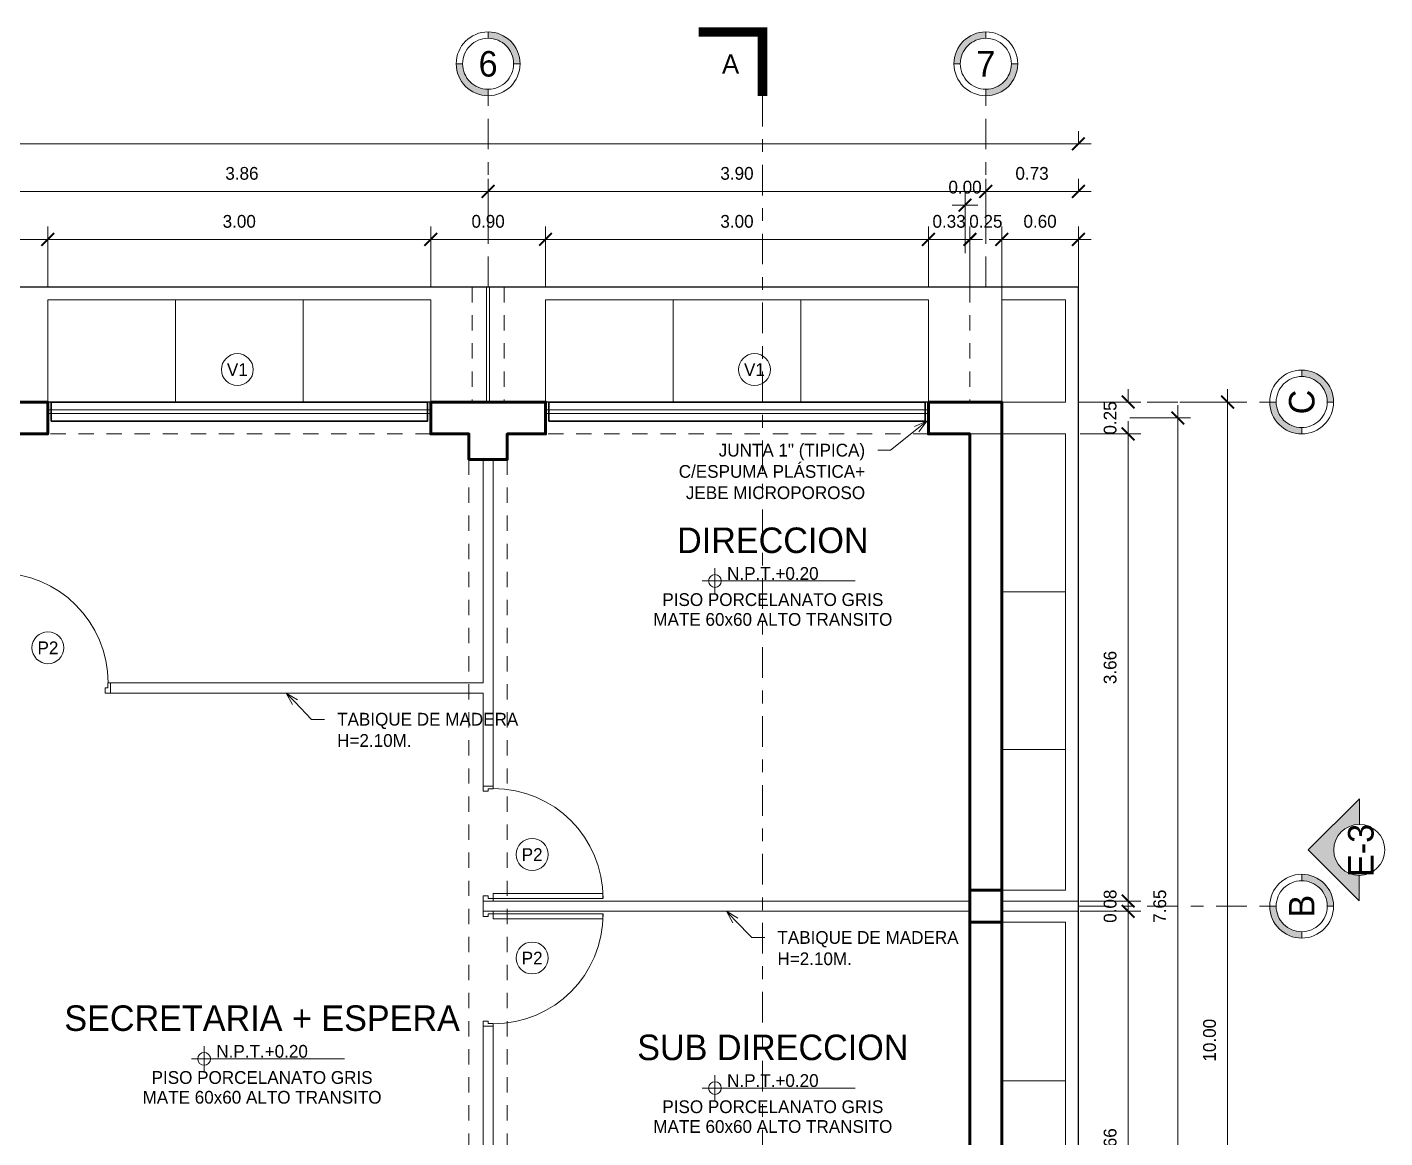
# Model space of a CAD drawing. Header units: millimetres. Extents: x 84 to 2740, y 103 to 1679.
# Drawn here: x 103.42 to 114.06, y 133.25 to 141.95 of the extents above; entities that cross this region are included whole.
import ezdxf
from ezdxf import colors
from ezdxf.entities.mleader import LeaderData, LeaderLine
from ezdxf.enums import TextEntityAlignment as Align
from ezdxf.math import Vec2, Vec3

# ---------------------------------------------------------------- set-up
doc = ezdxf.new("R2010")
doc.units = ezdxf.units.MM
doc.linetypes.add('ACAD_ISO02W100', pattern=[15, 12, -3])
doc.linetypes.add('ACAD_ISO04W100', pattern=[30, 24, -3, 0, -3])
for name, color, linetype, lineweight in [('A-ANOTACIONES', 212, 'Continuous', 5), ('A-BURBUJA DE VANOS', 32, 'Continuous', 5), ('A-COLUMNAS.', 52, 'Continuous', 5), ('A-COTAS EXTERIORES', 30, 'Continuous', 5), ('A-DIRECTRIZ', 134, 'Continuous', 5), ('A-EJES', 144, 'ACAD_ISO04W100', 5), ('A-LINEA DE CORTE', 102, 'ACAD_ISO04W100', 5), ('A-MUROS ALTOS', 164, 'Continuous', 60), ('A-MUROS BAJOS', 220, 'Continuous', 30), ('A-PROYECCION', 50, 'ACAD_ISO02W100', 5), ('A-PUERTAS', 36, 'Continuous', 5), ('A-TABIQUE DE MADERA', 11, 'Continuous', 9), ('A-TEXTO', 24, 'Continuous', 5), ('A-VEREDA', 86, 'Continuous', 5), ('A-VIDRIO', 120, 'Continuous', 5)]:
    doc.layers.add(name, color=color, linetype=linetype, lineweight=lineweight)
doc.styles.add('ROYER', font='')
doc.styles.get('ROYER').set_extended_font_data('Bahnschrift Light')
doc.dimstyles.new('ROYER_50_PLANTA', dxfattribs={"dimtxt": 0.1, "dimasz": 0.1, "dimexe": 0.1, "dimexo": 0, "dimgap": 0.09, "dimtad": 1, "dimzin": 0, "dimdsep": 46, "dimtxsty": 'ROYER', "dimblk": 'ARCHTICK', "dimcen": 0.09, "dimdle": 0.1, "dimclrd": 256, "dimclre": 256, "dimadec": 0, "dimazin": 0, "dimtfac": 1, "dimtix": 1, "dimtofl": 0, "dimtmove": 0, "dimatfit": 3, "dimfxl": 0.375, "dimfxlon": 1, "dimtolj": 1, "dimtzin": 0, "dimlwd": -1, "dimlwe": -1, "dimarcsym": 0})

# ---------------------------------------------------------------- blocks, each defined once
blk = doc.blocks.new('*U11')
at = {"layer": 'A-PUERTAS'}
for points in [[(0.02, -0.04), (0.02, 0), (-0.02, 0), (-0.02, -0.08), (0, -0.08), (0, -0.04)], [(0.84, -0.04), (0.84, 0), (0.88, 0), (0.88, -0.08), (0.86, -0.08), (0.86, -0.04)], [(0, -0.08), (0, -0.94), (0.04, -0.94), (0.04, -0.08)]]:
    blk.add_lwpolyline(points, close=True, dxfattribs=at)
blk.add_arc((0, -0.08), 0.862, 270, 0, dxfattribs=at)
blk = doc.blocks.new('*U8')
at = {"layer": 'A-PUERTAS'}
for points in [[(0.86, 0), (0.86, 0.86), (0.82, 0.86), (0.82, 0)], [(0.02, -0.04), (0.02, -0.08), (-0.02, -0.08), (-0.02, 0), (0, 0), (0, -0.04)], [(0.84, -0.04), (0.84, -0.08), (0.88, -0.08), (0.88, 0), (0.86, 0), (0.86, -0.04)]]:
    blk.add_lwpolyline(points, close=True, dxfattribs=at)
blk.add_arc((0.86, 0), 0.862, 90, 180, dxfattribs=at)
blk = doc.blocks.new('*U22')
at = {"layer": 'A-EJES'}
h = blk.add_hatch(color=256, dxfattribs=at)
h.dxf.hatch_style = 1
h.paths.add_polyline_path([(0.2, 1.75), (0.25, 1.75, 0.414214), (0, 2), (0, 1.95, -0.414214)], flags=17)
h.paths.add_polyline_path([(0.2, 1.75, -0.414214), (0, 1.55), (0, 1.5, 0.414214), (0.25, 1.75, 1), (-0.25, 1.75), (-0.2, 1.75, -1)])
h = blk.add_hatch(color=256, dxfattribs=at)
h.dxf.hatch_style = 1
h.paths.add_polyline_path([(0, -12.85), (0, -12.9, 0.414214), (0.25, -12.65), (0.2, -12.65, -0.414214)], flags=17)
h.paths.add_polyline_path([(-0.25, -12.65), (-0.2, -12.65, -0.414214), (0, -12.45), (0, -12.4, 0.414214)])
for p, q in [((0, 1.95), (0, 2)), ((-0.25, 1.75), (-0.2, 1.75)), ((0.2, 1.75), (0.25, 1.75)), ((0, 1.5), (0, 1.55)), ((0, -12.4), (0, -12.45)), ((-0.25, -12.65), (-0.2, -12.65)), ((0.2, -12.65), (0.25, -12.65)), ((0, -12.85), (0, -12.9))]:
    blk.add_line(p, q, dxfattribs=at)
at = {"layer": 'A-EJES', "ltscale": 0.01}
for p, q in [((0, 0), (0, 1.5)), ((0, -10.9), (0, -12.4))]:
    blk.add_line(p, q, dxfattribs=at)
at = {"layer": 'A-EJES'}
for centre, radius in [((0, 1.75), 0.25), ((0, 1.75), 0.2), ((0, -12.65), 0.25), ((0, -12.65), 0.2)]:
    blk.add_circle(centre, radius, dxfattribs=at)
at = {"layer": 'A-EJES', "style": 'ROYER'}
for tag, p in [('EJE1', (0, 1.75)), ('EJE2', (0, -12.65))]:
    blk.add_attdef(tag, text='', height=0.2, dxfattribs=at).set_placement(p, align=Align.MIDDLE)
blk = doc.blocks.new('NIVEL EN PLANTA')
at = {"layer": 'A-TEXTO'}
h = blk.add_hatch(dxfattribs=at)
h.set_pattern_fill('ANGLE', color=256)
h.set_pattern_definition([(0, (-2586.02, -1659.2586), (0, 6.985), [5.08, -1.905]), (90, (-2586.02, -1659.2586), (-6.985, 4e-16), [5.08, -1.905])])
h.paths.add_polyline_path([(0, 0), (0, 0.05, 0.414214), (-0.05, 0)])
h.paths.add_polyline_path([(0.05, 0), (0, 0), (0, -0.05, 0.414214)])
for p, q in [((1.1, 0), (-0.1, 0)), ((0, 0.1), (0, -0.1))]:
    blk.add_line(p, q, dxfattribs=at)
blk.add_circle((0, 0), 0.05, dxfattribs=at)
blk = doc.blocks.new('NOMBRE DE AMBIENTES')
at = {"layer": 'A-TEXTO'}
blk.add_blockref('NIVEL EN PLANTA', (0, 0), dxfattribs=at)
at = {"layer": 'A-TEXTO', "style": 'ROYER'}
for tag, height, p in [('AMBIENTE', 0.2, (0.454, 0.319)), ('N.P.T', 0.1, (0.454, 0.059)), ('PISO1', 0.1, (0.454, -0.146)), ('PISO2', 0.1, (0.454, -0.301))]:
    blk.add_attdef(tag, text='', height=height, dxfattribs=at).set_placement(p, align=Align.MIDDLE)
blk = doc.blocks.new('_ArchTick')
at = {"color": 0, "linetype": 'ByBlock', "const_width": 0.15}
blk.add_lwpolyline([(-0.5, -0.5), (0.5, 0.5)], dxfattribs=at)
blk = doc.blocks.new('*D53')
at = {"layer": 'A-COTAS EXTERIORES', "transparency": 16777216}
for p, q in [((102.679, 139.913), (102.679, 140.388)), ((103.579, 139.913), (103.579, 140.388)), ((102.579, 140.288), (103.679, 140.288))]:
    blk.add_line(p, q, dxfattribs=at)
at = {"layer": 'Defpoints', "color": 0, "transparency": 16777216}
for p in [(103.579, 140.288), (102.679, 139.014), (103.579, 139.014)]:
    blk.add_point(p, dxfattribs=at)
at = {"layer": 'A-COTAS EXTERIORES', "transparency": 16777216, "xscale": 0.1, "yscale": 0.1, "zscale": 0.1, "rotation": 180}
blk.add_blockref('_ArchTick', (102.679, 140.288), dxfattribs=at)
at = {"layer": 'A-COTAS EXTERIORES', "transparency": 16777216, "xscale": 0.1, "yscale": 0.1, "zscale": 0.1}
blk.add_blockref('_ArchTick', (103.579, 140.288), dxfattribs=at)
at = {"layer": 'A-COTAS EXTERIORES', "color": 0, "transparency": 16777216, "insert": (103.129, 140.429), "char_height": 0.1, "attachment_point": 5, "style": 'ROYER'}
blk.add_mtext('\\A1;0.90', dxfattribs=at)
blk = doc.blocks.new('*D61')
at = {"layer": 'A-COTAS EXTERIORES', "transparency": 16777216}
for p, q in [((103.579, 139.913), (103.579, 140.388)), ((106.579, 139.913), (106.579, 140.388)), ((103.479, 140.288), (106.679, 140.288))]:
    blk.add_line(p, q, dxfattribs=at)
at = {"layer": 'Defpoints', "color": 0, "transparency": 16777216}
for p in [(106.579, 140.288), (103.579, 139.014), (106.579, 139.014)]:
    blk.add_point(p, dxfattribs=at)
at = {"layer": 'A-COTAS EXTERIORES', "transparency": 16777216, "xscale": 0.1, "yscale": 0.1, "zscale": 0.1, "rotation": 180}
blk.add_blockref('_ArchTick', (103.579, 140.288), dxfattribs=at)
at = {"layer": 'A-COTAS EXTERIORES', "transparency": 16777216, "xscale": 0.1, "yscale": 0.1, "zscale": 0.1}
blk.add_blockref('_ArchTick', (106.579, 140.288), dxfattribs=at)
at = {"layer": 'A-COTAS EXTERIORES', "color": 0, "transparency": 16777216, "insert": (105.079, 140.429), "char_height": 0.1, "attachment_point": 5, "style": 'ROYER'}
blk.add_mtext('\\A1;3.00', dxfattribs=at)
blk = doc.blocks.new('*D62')
at = {"layer": 'A-COTAS EXTERIORES', "transparency": 16777216}
for p, q in [((106.579, 139.913), (106.579, 140.388)), ((107.479, 139.913), (107.479, 140.388)), ((106.479, 140.288), (107.579, 140.288))]:
    blk.add_line(p, q, dxfattribs=at)
at = {"layer": 'Defpoints', "color": 0, "transparency": 16777216}
for p in [(107.479, 140.288), (106.579, 139.014), (107.479, 139.014)]:
    blk.add_point(p, dxfattribs=at)
at = {"layer": 'A-COTAS EXTERIORES', "transparency": 16777216, "xscale": 0.1, "yscale": 0.1, "zscale": 0.1, "rotation": 180}
blk.add_blockref('_ArchTick', (106.579, 140.288), dxfattribs=at)
at = {"layer": 'A-COTAS EXTERIORES', "transparency": 16777216, "xscale": 0.1, "yscale": 0.1, "zscale": 0.1}
blk.add_blockref('_ArchTick', (107.479, 140.288), dxfattribs=at)
at = {"layer": 'A-COTAS EXTERIORES', "color": 0, "transparency": 16777216, "insert": (107.029, 140.429), "char_height": 0.1, "attachment_point": 5, "style": 'ROYER'}
blk.add_mtext('\\A1;0.90', dxfattribs=at)
blk = doc.blocks.new('*D63')
at = {"layer": 'A-COTAS EXTERIORES', "transparency": 16777216}
for p, q in [((107.479, 139.913), (107.479, 140.388)), ((110.479, 139.913), (110.479, 140.388)), ((107.379, 140.288), (110.579, 140.288))]:
    blk.add_line(p, q, dxfattribs=at)
at = {"layer": 'Defpoints', "color": 0, "transparency": 16777216}
for p in [(110.479, 140.288), (107.479, 139.014), (110.479, 139.014)]:
    blk.add_point(p, dxfattribs=at)
at = {"layer": 'A-COTAS EXTERIORES', "transparency": 16777216, "xscale": 0.1, "yscale": 0.1, "zscale": 0.1, "rotation": 180}
blk.add_blockref('_ArchTick', (107.479, 140.288), dxfattribs=at)
at = {"layer": 'A-COTAS EXTERIORES', "transparency": 16777216, "xscale": 0.1, "yscale": 0.1, "zscale": 0.1}
blk.add_blockref('_ArchTick', (110.479, 140.288), dxfattribs=at)
at = {"layer": 'A-COTAS EXTERIORES', "color": 0, "transparency": 16777216, "insert": (108.979, 140.429), "char_height": 0.1, "attachment_point": 5, "style": 'ROYER'}
blk.add_mtext('\\A1;3.00', dxfattribs=at)
blk = doc.blocks.new('*D64')
at = {"layer": 'A-COTAS EXTERIORES', "transparency": 16777216}
for p, q in [((110.804, 139.913), (110.804, 140.388)), ((111.054, 139.913), (111.054, 140.388)), ((110.804, 140.288), (110.704, 140.288)), ((111.054, 140.288), (111.154, 140.288))]:
    blk.add_line(p, q, dxfattribs=at)
at = {"layer": 'Defpoints', "color": 0, "transparency": 16777216}
for p in [(111.054, 140.288), (111.054, 139.014), (110.804, 138.764)]:
    blk.add_point(p, dxfattribs=at)
at = {"layer": 'A-COTAS EXTERIORES', "transparency": 16777216, "xscale": 0.1, "yscale": 0.1, "zscale": 0.1}
blk.add_blockref('_ArchTick', (110.804, 140.288), dxfattribs=at)
at = {"layer": 'A-COTAS EXTERIORES', "transparency": 16777216, "xscale": 0.1, "yscale": 0.1, "zscale": 0.1, "rotation": 180}
blk.add_blockref('_ArchTick', (111.054, 140.288), dxfattribs=at)
at = {"layer": 'A-COTAS EXTERIORES', "color": 0, "transparency": 16777216, "insert": (110.929, 140.429), "char_height": 0.1, "attachment_point": 5, "style": 'ROYER'}
blk.add_mtext('\\A1;0.25', dxfattribs=at)
blk = doc.blocks.new('*D70')
at = {"layer": 'A-COTAS EXTERIORES', "transparency": 16777216}
for p, q in [((103.171, 140.289), (103.171, 140.764)), ((107.029, 140.289), (107.029, 140.764)), ((103.071, 140.664), (107.129, 140.664))]:
    blk.add_line(p, q, dxfattribs=at)
at = {"layer": 'Defpoints', "color": 0, "transparency": 16777216}
for p in [(107.029, 140.664), (103.171, 139.914), (107.029, 139.914)]:
    blk.add_point(p, dxfattribs=at)
at = {"layer": 'A-COTAS EXTERIORES', "transparency": 16777216, "xscale": 0.1, "yscale": 0.1, "zscale": 0.1, "rotation": 180}
blk.add_blockref('_ArchTick', (103.171, 140.664), dxfattribs=at)
at = {"layer": 'A-COTAS EXTERIORES', "transparency": 16777216, "xscale": 0.1, "yscale": 0.1, "zscale": 0.1}
blk.add_blockref('_ArchTick', (107.029, 140.664), dxfattribs=at)
at = {"layer": 'A-COTAS EXTERIORES', "color": 0, "transparency": 16777216, "insert": (105.1, 140.805), "char_height": 0.1, "attachment_point": 5, "style": 'ROYER'}
blk.add_mtext('\\A1;3.86', dxfattribs=at)
blk = doc.blocks.new('*D71')
at = {"layer": 'A-COTAS EXTERIORES', "transparency": 16777216}
for p, q in [((107.029, 140.289), (107.029, 140.764)), ((110.929, 140.289), (110.929, 140.764)), ((106.929, 140.664), (111.029, 140.664))]:
    blk.add_line(p, q, dxfattribs=at)
at = {"layer": 'Defpoints', "color": 0, "transparency": 16777216}
for p in [(110.929, 140.664), (107.029, 139.914), (110.929, 139.914)]:
    blk.add_point(p, dxfattribs=at)
at = {"layer": 'A-COTAS EXTERIORES', "transparency": 16777216, "xscale": 0.1, "yscale": 0.1, "zscale": 0.1, "rotation": 180}
blk.add_blockref('_ArchTick', (107.029, 140.664), dxfattribs=at)
at = {"layer": 'A-COTAS EXTERIORES', "transparency": 16777216, "xscale": 0.1, "yscale": 0.1, "zscale": 0.1}
blk.add_blockref('_ArchTick', (110.929, 140.664), dxfattribs=at)
at = {"layer": 'A-COTAS EXTERIORES', "color": 0, "transparency": 16777216, "insert": (108.979, 140.805), "char_height": 0.1, "attachment_point": 5, "style": 'ROYER'}
blk.add_mtext('\\A1;3.90', dxfattribs=at)
blk = doc.blocks.new('*D38')
at = {"layer": 'A-COTAS EXTERIORES', "transparency": 16777216}
for p, q in [((86.804, 141.037), (86.804, 141.137)), ((111.654, 141.037), (111.654, 141.137)), ((86.704, 141.037), (111.754, 141.037))]:
    blk.add_line(p, q, dxfattribs=at)
at = {"layer": 'Defpoints', "color": 0, "transparency": 16777216}
for p in [(86.804, 141.037), (111.654, 141.037), (111.654, 141.037)]:
    blk.add_point(p, dxfattribs=at)
at = {"layer": 'A-COTAS EXTERIORES', "transparency": 16777216, "xscale": 0.1, "yscale": 0.1, "zscale": 0.1, "rotation": 180}
blk.add_blockref('_ArchTick', (86.804, 141.037), dxfattribs=at)
at = {"layer": 'A-COTAS EXTERIORES', "transparency": 16777216, "xscale": 0.1, "yscale": 0.1, "zscale": 0.1}
blk.add_blockref('_ArchTick', (111.654, 141.037), dxfattribs=at)
at = {"layer": 'A-COTAS EXTERIORES', "color": 0, "transparency": 16777216, "insert": (99.229, 141.178), "char_height": 0.1, "attachment_point": 5, "style": 'ROYER'}
blk.add_mtext('\\A1;24.85', dxfattribs=at)
blk = doc.blocks.new('*D74')
at = {"layer": 'A-COTAS EXTERIORES', "transparency": 16777216}
for p, q in [((111.054, 139.914), (111.054, 140.388)), ((111.654, 139.914), (111.654, 140.388)), ((110.954, 140.288), (111.754, 140.288))]:
    blk.add_line(p, q, dxfattribs=at)
at = {"layer": 'Defpoints', "color": 0, "transparency": 16777216}
for p in [(111.654, 140.288), (111.054, 139.914), (111.654, 139.914)]:
    blk.add_point(p, dxfattribs=at)
at = {"layer": 'A-COTAS EXTERIORES', "transparency": 16777216, "xscale": 0.1, "yscale": 0.1, "zscale": 0.1, "rotation": 180}
blk.add_blockref('_ArchTick', (111.054, 140.288), dxfattribs=at)
at = {"layer": 'A-COTAS EXTERIORES', "transparency": 16777216, "xscale": 0.1, "yscale": 0.1, "zscale": 0.1}
blk.add_blockref('_ArchTick', (111.654, 140.288), dxfattribs=at)
at = {"layer": 'A-COTAS EXTERIORES', "color": 0, "transparency": 16777216, "insert": (111.354, 140.429), "char_height": 0.1, "attachment_point": 5, "style": 'ROYER'}
blk.add_mtext('\\A1;0.60', dxfattribs=at)
blk = doc.blocks.new('*D75')
at = {"layer": 'A-COTAS EXTERIORES', "transparency": 16777216}
for p, q in [((110.929, 140.664), (110.929, 140.764)), ((111.654, 140.664), (111.654, 140.764)), ((110.829, 140.664), (111.754, 140.664))]:
    blk.add_line(p, q, dxfattribs=at)
at = {"layer": 'Defpoints', "color": 0, "transparency": 16777216}
for p in [(110.929, 140.664), (111.654, 140.664), (111.654, 140.664)]:
    blk.add_point(p, dxfattribs=at)
at = {"layer": 'A-COTAS EXTERIORES', "transparency": 16777216, "xscale": 0.1, "yscale": 0.1, "zscale": 0.1, "rotation": 180}
blk.add_blockref('_ArchTick', (110.929, 140.664), dxfattribs=at)
at = {"layer": 'A-COTAS EXTERIORES', "transparency": 16777216, "xscale": 0.1, "yscale": 0.1, "zscale": 0.1}
blk.add_blockref('_ArchTick', (111.654, 140.664), dxfattribs=at)
at = {"layer": 'A-COTAS EXTERIORES', "color": 0, "transparency": 16777216, "insert": (111.291, 140.805), "char_height": 0.1, "attachment_point": 5, "style": 'ROYER'}
blk.add_mtext('\\A1;0.73', dxfattribs=at)
blk = doc.blocks.new('*D46')
at = {"layer": 'A-COTAS EXTERIORES', "transparency": 16777216}
for p, q in [((110.479, 139.913), (110.479, 140.388)), ((110.804, 139.913), (110.804, 140.388)), ((110.379, 140.288), (110.904, 140.288))]:
    blk.add_line(p, q, dxfattribs=at)
at = {"layer": 'Defpoints', "color": 0, "transparency": 16777216}
for p in [(110.804, 140.288), (110.804, 139.014), (110.479, 138.764)]:
    blk.add_point(p, dxfattribs=at)
at = {"layer": 'A-COTAS EXTERIORES', "transparency": 16777216, "xscale": 0.1, "yscale": 0.1, "zscale": 0.1, "rotation": 180}
blk.add_blockref('_ArchTick', (110.479, 140.288), dxfattribs=at)
at = {"layer": 'A-COTAS EXTERIORES', "transparency": 16777216, "xscale": 0.1, "yscale": 0.1, "zscale": 0.1}
blk.add_blockref('_ArchTick', (110.804, 140.288), dxfattribs=at)
at = {"layer": 'A-COTAS EXTERIORES', "color": 0, "transparency": 16777216, "insert": (110.641, 140.429), "char_height": 0.1, "attachment_point": 5, "style": 'ROYER'}
blk.add_mtext('\\A1;0.33', dxfattribs=at)
blk = doc.blocks.new('*U25')
at = {"layer": 'A-ANOTACIONES'}
h = blk.add_hatch(color=256, dxfattribs=at)
h.dxf.hatch_style = 1
h.paths.add_polyline_path([(-0.2, -0.001), (-0.4, -0.001), (0.001, -0.4), (0.4, 0.001), (0.2, 0.001, -1)])
blk.add_lwpolyline([(-0.2, -0.001), (-0.4, -0.001), (0.001, -0.4), (0.4, 0.001), (0.2, 0.001)], dxfattribs=at)
blk.add_circle((0, 0), 0.2, dxfattribs=at)
at = {"layer": 'A-ANOTACIONES', "style": 'ROYER'}
blk.add_attdef('ELEVACION', text='', height=0.2, dxfattribs=at).set_placement((-0.005, 0.012), align=Align.MIDDLE)
blk = doc.blocks.new('*U26')
at = {"layer": 'A-EJES'}
h = blk.add_hatch(color=256, dxfattribs=at)
h.dxf.hatch_style = 1
h.paths.add_polyline_path([(0, -26.8), (0, -26.85, 0.414214), (0.25, -26.6), (0.2, -26.6, -0.414214)], flags=17)
h.paths.add_polyline_path([(-0.25, -26.6), (-0.2, -26.6, -0.414214), (0, -26.4), (0, -26.35, 0.414214)])
at = {"layer": 'A-EJES', "ltscale": 0.01}
blk.add_line((0, -24.85), (0, -26.35), dxfattribs=at)
at = {"layer": 'A-EJES'}
for p, q in [((0, -26.35), (0, -26.4)), ((-0.25, -26.6), (-0.2, -26.6)), ((0.2, -26.6), (0.25, -26.6)), ((0, -26.8), (0, -26.85))]:
    blk.add_line(p, q, dxfattribs=at)
for radius in [0.25, 0.2]:
    blk.add_circle((0, -26.6), radius, dxfattribs=at)
at = {"layer": 'A-EJES', "style": 'ROYER'}
for tag, p in [('EJE1', (0, 1.75)), ('EJE2', (0, -26.6))]:
    blk.add_attdef(tag, text='', height=0.2, dxfattribs=at).set_placement(p, align=Align.MIDDLE)
blk = doc.blocks.new('*D107')
at = {"layer": 'A-COTAS EXTERIORES', "transparency": 16777216}
for p, q in [((112.044, 139.014), (112.044, 139.114)), ((111.669, 139.014), (112.144, 139.014)), ((111.669, 138.764), (112.144, 138.764)), ((112.044, 138.764), (112.044, 138.664))]:
    blk.add_line(p, q, dxfattribs=at)
at = {"layer": 'Defpoints', "color": 0, "transparency": 16777216}
for p in [(111.554, 139.014), (111.554, 138.764), (112.044, 138.764)]:
    blk.add_point(p, dxfattribs=at)
at = {"layer": 'A-COTAS EXTERIORES', "transparency": 16777216, "xscale": 0.1, "yscale": 0.1, "zscale": 0.1}
for p, rotation in [((112.044, 139.014), 270), ((112.044, 138.764), 90)]:
    blk.add_blockref('_ArchTick', p, dxfattribs=dict(at, rotation=rotation))
at = {"layer": 'A-COTAS EXTERIORES', "color": 0, "transparency": 16777216, "insert": (111.903, 138.889), "char_height": 0.1, "attachment_point": 5, "rotation": 90, "style": 'ROYER'}
blk.add_mtext('\\A1;0.25', dxfattribs=at)
blk = doc.blocks.new('*D108')
at = {"layer": 'A-COTAS EXTERIORES', "transparency": 16777216}
for p, q in [((112.044, 138.864), (112.044, 135.004)), ((111.669, 138.764), (112.144, 138.764)), ((111.669, 135.104), (112.144, 135.104))]:
    blk.add_line(p, q, dxfattribs=at)
at = {"layer": 'Defpoints', "color": 0, "transparency": 16777216}
for p in [(111.554, 138.764), (111.544, 135.104), (112.044, 135.104)]:
    blk.add_point(p, dxfattribs=at)
at = {"layer": 'A-COTAS EXTERIORES', "transparency": 16777216, "xscale": 0.1, "yscale": 0.1, "zscale": 0.1}
for p, rotation in [((112.044, 138.764), 90), ((112.044, 135.104), 270)]:
    blk.add_blockref('_ArchTick', p, dxfattribs=dict(at, rotation=rotation))
at = {"layer": 'A-COTAS EXTERIORES', "color": 0, "transparency": 16777216, "insert": (111.903, 136.934), "char_height": 0.1, "attachment_point": 5, "rotation": 90, "style": 'ROYER'}
blk.add_mtext('\\A1;3.66', dxfattribs=at)
blk = doc.blocks.new('*D109')
at = {"layer": 'A-COTAS EXTERIORES', "transparency": 16777216}
for p, q in [((112.044, 135.104), (112.044, 135.204)), ((111.669, 135.104), (112.144, 135.104)), ((111.669, 135.024), (112.144, 135.024)), ((112.044, 135.024), (112.044, 134.924))]:
    blk.add_line(p, q, dxfattribs=at)
at = {"layer": 'Defpoints', "color": 0, "transparency": 16777216}
for p in [(111.544, 135.104), (111.654, 135.024), (112.044, 135.024)]:
    blk.add_point(p, dxfattribs=at)
at = {"layer": 'A-COTAS EXTERIORES', "transparency": 16777216, "xscale": 0.1, "yscale": 0.1, "zscale": 0.1}
for p, rotation in [((112.044, 135.104), 270), ((112.044, 135.024), 90)]:
    blk.add_blockref('_ArchTick', p, dxfattribs=dict(at, rotation=rotation))
at = {"layer": 'A-COTAS EXTERIORES', "color": 0, "transparency": 16777216, "insert": (111.903, 135.064), "char_height": 0.1, "attachment_point": 5, "rotation": 90, "style": 'ROYER'}
blk.add_mtext('\\A1;0.08', dxfattribs=at)
blk = doc.blocks.new('*D110')
at = {"layer": 'A-COTAS EXTERIORES', "transparency": 16777216}
for p, q in [((112.044, 135.124), (112.044, 131.264)), ((111.669, 135.024), (112.144, 135.024)), ((111.669, 131.364), (112.144, 131.364))]:
    blk.add_line(p, q, dxfattribs=at)
at = {"layer": 'Defpoints', "color": 0, "transparency": 16777216}
for p in [(111.654, 135.024), (111.554, 131.364), (112.044, 131.364)]:
    blk.add_point(p, dxfattribs=at)
at = {"layer": 'A-COTAS EXTERIORES', "transparency": 16777216, "xscale": 0.1, "yscale": 0.1, "zscale": 0.1}
for p, rotation in [((112.044, 135.024), 90), ((112.044, 131.364), 270)]:
    blk.add_blockref('_ArchTick', p, dxfattribs=dict(at, rotation=rotation))
at = {"layer": 'A-COTAS EXTERIORES', "color": 0, "transparency": 16777216, "insert": (111.903, 133.194), "char_height": 0.1, "attachment_point": 5, "rotation": 90, "style": 'ROYER'}
blk.add_mtext('\\A1;3.66', dxfattribs=at)
blk = doc.blocks.new('*D113')
at = {"layer": 'A-COTAS EXTERIORES', "transparency": 16777216}
for p, q in [((112.433, 138.989), (112.433, 131.139)), ((112.058, 138.889), (112.533, 138.889)), ((112.058, 131.239), (112.533, 131.239))]:
    blk.add_line(p, q, dxfattribs=at)
at = {"layer": 'Defpoints', "color": 0, "transparency": 16777216}
for p in [(110.766, 138.889), (110.766, 131.239), (112.433, 131.239)]:
    blk.add_point(p, dxfattribs=at)
at = {"layer": 'A-COTAS EXTERIORES', "transparency": 16777216, "xscale": 0.1, "yscale": 0.1, "zscale": 0.1}
for p, rotation in [((112.433, 138.889), 90), ((112.433, 131.239), 270)]:
    blk.add_blockref('_ArchTick', p, dxfattribs=dict(at, rotation=rotation))
at = {"layer": 'A-COTAS EXTERIORES', "color": 0, "transparency": 16777216, "insert": (112.292, 135.064), "char_height": 0.1, "attachment_point": 5, "rotation": 90, "style": 'ROYER'}
blk.add_mtext('\\A1;7.65', dxfattribs=at)
blk = doc.blocks.new('*D47')
at = {"layer": 'A-COTAS EXTERIORES', "transparency": 16777216}
for p, q in [((112.823, 139.114), (112.823, 128.914)), ((112.448, 139.014), (112.923, 139.014)), ((112.448, 129.014), (112.923, 129.014))]:
    blk.add_line(p, q, dxfattribs=at)
at = {"layer": 'Defpoints', "color": 0, "transparency": 16777216}
for p in [(111.554, 139.014), (111.554, 129.014), (112.823, 129.014)]:
    blk.add_point(p, dxfattribs=at)
at = {"layer": 'A-COTAS EXTERIORES', "transparency": 16777216, "xscale": 0.1, "yscale": 0.1, "zscale": 0.1}
for p, rotation in [((112.823, 139.014), 90), ((112.823, 129.014), 270)]:
    blk.add_blockref('_ArchTick', p, dxfattribs=dict(at, rotation=rotation))
at = {"layer": 'A-COTAS EXTERIORES', "color": 0, "transparency": 16777216, "insert": (112.682, 134.014), "char_height": 0.1, "attachment_point": 5, "rotation": 90, "style": 'ROYER'}
blk.add_mtext('\\A1;10.00', dxfattribs=at)
blk = doc.blocks.new('*U28')
at = {"layer": 'A-LINEA DE CORTE', "const_width": 0.075}
for points in [[(0, 14.185), (0, 14.685), (-0.5, 14.685)], [(0, 0.5), (0, 0), (-0.5, 0)]]:
    blk.add_lwpolyline(points, dxfattribs=at)
at = {"layer": 'A-LINEA DE CORTE', "ltscale": 0.01}
blk.add_lwpolyline([(0, 14.185), (0, 0.5)], dxfattribs=at)
at = {"layer": 'A-LINEA DE CORTE', "style": 'ROYER'}
for tag, p in [('CORTE1', (-0.25, 14.435)), ('CORTE2', (-0.25, 0.25))]:
    blk.add_attdef(tag, text='', height=0.15, dxfattribs=at).set_placement(p, align=Align.MIDDLE)
blk = doc.blocks.new('BURBUJA DE VANO')
at = {"layer": 'A-BURBUJA DE VANOS'}
blk.add_circle((0, 0), 0.125, dxfattribs=at)
at = {"layer": 'A-BURBUJA DE VANOS', "style": 'ROYER'}
blk.add_attdef('VANO', text='', height=0.1, dxfattribs=at).set_placement((0, 0), align=Align.MIDDLE)
blk = doc.blocks.new('*D50')
at = {"layer": 'A-COTAS EXTERIORES', "transparency": 16777216}
for p, q in [((112.433, 138.989), (112.433, 131.139)), ((112.058, 138.889), (112.533, 138.889)), ((112.058, 131.239), (112.533, 131.239))]:
    blk.add_line(p, q, dxfattribs=at)
at = {"layer": 'Defpoints', "color": 0, "transparency": 16777216}
for p in [(110.766, 138.889), (110.766, 131.239), (112.433, 131.239)]:
    blk.add_point(p, dxfattribs=at)
at = {"layer": 'A-COTAS EXTERIORES', "transparency": 16777216, "xscale": 0.1, "yscale": 0.1, "zscale": 0.1}
for p, rotation in [((112.433, 138.889), 90), ((112.433, 131.239), 270)]:
    blk.add_blockref('_ArchTick', p, dxfattribs=dict(at, rotation=rotation))
at = {"layer": 'A-COTAS EXTERIORES', "color": 0, "transparency": 16777216, "insert": (112.292, 135.064), "char_height": 0.1, "attachment_point": 5, "rotation": 90, "style": 'ROYER'}
blk.add_mtext('\\A1;7.65', dxfattribs=at)
blk = doc.blocks.new('_Open30')
at = {"color": 0, "linetype": 'ByBlock', "lineweight": -2}
for p, q in [((-1, 0.27), (0, 0)), ((0, 0), (-1, -0.27)), ((0, 0), (-1, 0))]:
    blk.add_line(p, q, dxfattribs=at)
blk = doc.blocks.new('*D51')
at = {"layer": 'A-COTAS EXTERIORES', "transparency": 16777216}
for p, q in [((110.766, 140.181), (110.766, 140.656)), ((110.766, 140.181), (110.766, 140.656)), ((110.766, 140.556), (110.666, 140.556)), ((110.766, 140.556), (110.866, 140.556))]:
    blk.add_line(p, q, dxfattribs=at)
at = {"layer": 'Defpoints', "color": 0, "transparency": 16777216}
for p in [(110.766, 140.556), (110.766, 138.889), (110.766, 131.239)]:
    blk.add_point(p, dxfattribs=at)
at = {"layer": 'A-COTAS EXTERIORES', "transparency": 16777216, "xscale": 0.1, "yscale": 0.1, "zscale": 0.1, "rotation": 180}
blk.add_blockref('_ArchTick', (110.766, 140.556), dxfattribs=at)
at = {"layer": 'A-COTAS EXTERIORES', "transparency": 16777216, "xscale": 0.1, "yscale": 0.1, "zscale": 0.1}
blk.add_blockref('_ArchTick', (110.766, 140.556), dxfattribs=at)
at = {"layer": 'A-COTAS EXTERIORES', "color": 0, "transparency": 16777216, "insert": (110.766, 140.697), "char_height": 0.1, "attachment_point": 5, "style": 'ROYER'}
blk.add_mtext('\\A1;0.00', dxfattribs=at)

msp = doc.modelspace()

# ---------------------------------------------------------------- linework, layer by layer
for points in [[(86.804, 129.014), (111.654, 129.014), (111.654, 139.914), (86.804, 139.914)], [(87.404, 131.114), (111.054, 131.114), (111.054, 139.014), (87.404, 139.014)]]:
    msp.add_lwpolyline(points, close=True)
at = {"layer": 'A-COLUMNAS.'}
for points in [[(102.679, 139.014), (103.579, 139.014), (103.579, 138.764), (103.279, 138.764), (103.279, 138.564), (102.979, 138.564), (102.979, 138.764), (102.679, 138.764)], [(106.579, 139.014), (107.479, 139.014), (107.479, 138.764), (107.179, 138.764), (107.179, 138.564), (106.879, 138.564), (106.879, 138.764), (106.579, 138.764)], [(111.054, 139.014), (110.479, 139.014), (110.479, 138.764), (111.054, 138.764)]]:
    msp.add_lwpolyline(points, close=True, dxfattribs=at)
at = {"layer": 'A-MUROS ALTOS'}
for points in [[(102.679, 139.014), (103.579, 139.014), (103.579, 138.764), (103.279, 138.764), (103.279, 138.564), (102.979, 138.564), (102.979, 138.764), (102.679, 138.764)], [(106.579, 139.014), (107.479, 139.014), (107.479, 138.764), (107.179, 138.764), (107.179, 138.564), (106.879, 138.564), (106.879, 138.764), (106.579, 138.764)], [(110.479, 139.014), (111.054, 139.014), (111.054, 131.114), (110.479, 131.114), (110.479, 131.364), (110.804, 131.364), (110.804, 138.764), (110.479, 138.764)], [(111.054, 134.939), (110.804, 134.939), (110.804, 135.189), (111.054, 135.189)]]:
    msp.add_lwpolyline(points, close=True, dxfattribs=at)
at = {"layer": 'A-MUROS BAJOS'}
for points in [[(103.604, 138.864), (106.554, 138.864), (106.554, 139.014), (103.604, 139.014)], [(107.504, 138.864), (110.454, 138.864), (110.454, 139.014), (107.504, 139.014)]]:
    msp.add_lwpolyline(points, close=True, dxfattribs=at)
at = {"layer": 'A-PROYECCION', "ltscale": 0.01}
for p, q in [((106.904, 139.914), (106.904, 139.014)), ((107.154, 139.914), (107.154, 139.014)), ((110.804, 139.914), (110.804, 139.014)), ((111.054, 139.914), (111.054, 139.014))]:
    msp.add_line(p, q, dxfattribs=at)
at = {"layer": 'A-PROYECCION', "linetype": 'ACAD_ISO02W100', "ltscale": 0.01}
for p, q in [((106.579, 138.764), (103.579, 138.764)), ((110.479, 138.764), (107.479, 138.764)), ((106.879, 138.564), (106.879, 131.614)), ((107.179, 138.564), (107.179, 131.614))]:
    msp.add_line(p, q, dxfattribs=at)
at = {"layer": 'A-TABIQUE DE MADERA'}
for p, q in [((106.989, 136.814), (104.069, 136.814)), ((104.069, 136.814), (104.069, 136.734)), ((104.069, 136.734), (106.989, 136.734)), ((110.804, 135.104), (106.989, 135.104)), ((106.989, 135.104), (106.989, 135.024)), ((106.989, 135.024), (110.804, 135.024))]:
    msp.add_line(p, q, dxfattribs=at)
for points in [[(107.069, 138.564), (107.069, 136.004), (106.989, 136.004), (106.989, 136.734)], [(106.989, 136.814), (106.989, 138.564)], [(107.069, 131.564), (107.069, 134.124), (106.989, 134.124), (106.989, 131.691), (106.989, 131.564)]]:
    msp.add_lwpolyline(points, dxfattribs=at)
at = {"layer": 'A-VEREDA'}
for p, q in [((107.016, 139.914), (107.016, 139.014)), ((107.041, 139.914), (107.041, 139.014)), ((104.579, 139.814), (104.579, 139.014)), ((105.579, 139.814), (105.579, 139.014)), ((108.479, 139.814), (108.479, 139.014)), ((109.479, 139.814), (109.479, 139.014)), ((111.054, 137.527), (111.554, 137.527)), ((111.054, 136.291), (111.554, 136.291)), ((111.054, 135.104), (111.654, 135.104)), ((111.054, 135.024), (111.654, 135.024)), ((111.054, 133.697), (111.554, 133.697))]:
    msp.add_line(p, q, dxfattribs=at)
for points in [[(103.579, 139.014), (106.579, 139.014), (106.579, 139.814), (103.579, 139.814)], [(110.479, 139.014), (107.479, 139.014), (107.479, 139.814), (110.479, 139.814)], [(111.554, 139.014), (111.054, 139.014), (111.054, 139.814), (111.554, 139.814)], [(111.554, 138.764), (111.054, 138.764), (111.054, 135.189), (111.554, 135.189)], [(111.554, 134.939), (111.054, 134.939), (111.054, 131.364), (111.554, 131.364)]]:
    msp.add_lwpolyline(points, close=True, dxfattribs=at)
at = {"layer": 'A-VIDRIO'}
for p, q in [((103.579, 138.954), (106.579, 138.954)), ((107.479, 138.954), (110.479, 138.954)), ((103.579, 138.924), (106.579, 138.924)), ((107.479, 138.924), (110.479, 138.924))]:
    msp.add_line(p, q, dxfattribs=at)

# ---------------------------------------------------------------- block references
at = {"layer": 'A-ANOTACIONES'}
ref = msp.add_blockref('*U25', (113.855, 135.505), dxfattribs=dict(at, xscale=-1, rotation=270))
ref.add_attrib('ELEVACION', 'E-3', dxfattribs={"height": 0.2, "rotation": 90, "style": 'ROYER'}).set_placement((113.867, 135.501), align=Align.MIDDLE)
at = {"layer": 'A-BURBUJA DE VANOS'}
ref = msp.add_blockref('BURBUJA DE VANO', (105.064, 139.268), dxfattribs=dict(at, xscale=-1))
ref.add_attrib('VANO', 'V1', dxfattribs={"height": 0.1, "style": 'ROYER'}).set_placement((105.064, 139.268), align=Align.MIDDLE)
ref = msp.add_blockref('BURBUJA DE VANO', (109.116, 139.268), dxfattribs=dict(at, xscale=-1))
ref.add_attrib('VANO', 'V1', dxfattribs={"height": 0.1, "style": 'ROYER'}).set_placement((109.116, 139.268), align=Align.MIDDLE)
ref = msp.add_blockref('BURBUJA DE VANO', (103.58, 137.089), dxfattribs=dict(at, xscale=-1))
ref.add_attrib('VANO', 'P2', dxfattribs={"height": 0.1, "style": 'ROYER'}).set_placement((103.58, 137.089), align=Align.MIDDLE)
msp.add_blockref('BURBUJA DE VANO', (107.374, 135.469), dxfattribs=at).add_auto_attribs({'VANO': 'P2'})
ref = msp.add_blockref('BURBUJA DE VANO', (107.374, 134.658), dxfattribs=dict(at, xscale=-1, rotation=180))
ref.add_attrib('VANO', 'P2', dxfattribs={"height": 0.1, "style": 'ROYER'}).set_placement((107.374, 134.658), align=Align.MIDDLE)
at = {"layer": 'A-EJES'}
ref = msp.add_blockref('*U22', (107.029, 139.914), dxfattribs=dict(at, xscale=-1))
ref.add_attrib('EJE1', '6', dxfattribs={"height": 0.2, "style": 'ROYER'}).set_placement((107.029, 141.664), align=Align.MIDDLE)
ref.add_attrib('EJE2', '6', dxfattribs={"height": 0.2, "style": 'ROYER'}).set_placement((107.029, 127.264), align=Align.MIDDLE)
msp.add_blockref('*U22', (110.929, 139.914), dxfattribs=at).add_auto_attribs({'EJE1': '7', 'EJE2': '7'})
ref = msp.add_blockref('*U26', (86.804, 139.014), dxfattribs=dict(at, rotation=90))
ref.add_attrib('EJE2', 'C', dxfattribs={"height": 0.2, "rotation": 90, "style": 'ROYER'}).set_placement((113.404, 139.014), align=Align.MIDDLE)
ref = msp.add_blockref('*U26', (86.804, 135.064), dxfattribs=dict(at, rotation=90))
ref.add_attrib('EJE2', 'B', dxfattribs={"height": 0.2, "rotation": 90, "style": 'ROYER'}).set_placement((113.404, 135.064), align=Align.MIDDLE)
at = {"layer": 'A-LINEA DE CORTE'}
msp.add_blockref('*U28', (109.179, 127.228), dxfattribs=at).add_auto_attribs({'CORTE1': 'A', 'CORTE2': 'A'})
at = {"layer": 'A-PUERTAS', "xscale": -1}
msp.add_blockref('*U8', (104.049, 136.814), dxfattribs=at)
at = {"layer": 'A-PUERTAS', "rotation": 90.00000000000001}
msp.add_blockref('*U11', (106.989, 135.124), dxfattribs=at)
at = {"layer": 'A-PUERTAS', "xscale": -1, "rotation": 90}
msp.add_blockref('*U11', (106.989, 135.004), dxfattribs=at)
at = {"layer": 'A-TEXTO'}
for p, values in [((108.806, 137.612), {'AMBIENTE': 'DIRECCION', 'N.P.T': 'N.P.T.+0.20', 'PISO1': 'PISO PORCELANATO GRIS', 'PISO2': 'MATE 60x60 ALTO TRANSITO'}), ((104.804, 133.868), {'AMBIENTE': 'SECRETARIA + ESPERA', 'N.P.T': 'N.P.T.+0.20', 'PISO1': 'PISO PORCELANATO GRIS', 'PISO2': 'MATE 60x60 ALTO TRANSITO'}), ((108.806, 133.639), {'AMBIENTE': 'SUB DIRECCION', 'N.P.T': 'N.P.T.+0.20', 'PISO1': 'PISO PORCELANATO GRIS', 'PISO2': 'MATE 60x60 ALTO TRANSITO'})]:
    msp.add_blockref('NOMBRE DE AMBIENTES', p, dxfattribs=at).add_auto_attribs(values)

# ---------------------------------------------------------------- dimensions: what is measured, and where the dimension line sits
at = {"layer": 'A-COTAS EXTERIORES'}
for base, p1, p2, picture, middle in [((111.654, 141.037), (86.804, 141.037), (111.654, 141.037), '*D38', (99.229, 141.178)), ((111.6538173, 140.6636249), (110.9288169, 140.6636249), (111.6538173, 140.6636249), '*D75', (111.2913171, 140.8046822)), ((111.654, 140.288), (111.054, 139.914), (111.654, 139.914), '*D74', (111.354, 140.429))]:
    dim = msp.add_linear_dim(base=base, p1=p1, p2=p2, dimstyle='ROYER_50_PLANTA', dxfattribs=at)
    dim.commit()
    dim.dimension.update_dxf_attribs({"geometry": picture, "text_midpoint": middle})
for base, p1, p2, picture, middle in [((107.029, 140.664), (103.171, 139.914), (107.029, 139.914), '*D70', (105.1, 140.805)), ((110.929, 140.664), (107.029, 139.914), (110.929, 139.914), '*D71', (108.979, 140.805)), ((103.579, 140.288), (102.679, 139.014), (103.579, 139.014), '*D53', (103.129, 140.429)), ((106.579, 140.288), (103.579, 139.014), (106.579, 139.014), '*D61', (105.079, 140.429)), ((107.479, 140.288), (106.579, 139.014), (107.479, 139.014), '*D62', (107.029, 140.429)), ((110.479, 140.288), (107.479, 139.014), (110.479, 139.014), '*D63', (108.979, 140.429)), ((110.803817285, 140.287932199), (110.478817285, 138.763624942), (110.803817285, 139.013624942), '*D46', (110.641317285, 140.428989498)), ((111.054, 140.288), (110.804, 138.764), (111.054, 139.014), '*D64', (110.929, 140.429))]:
    dim = msp.add_linear_dim(base=base, p1=p1, p2=p2, dimstyle='ROYER_50_PLANTA', override={"dimtmove": 1}, dxfattribs=at)
    dim.commit()
    dim.dimension.update_dxf_attribs({"geometry": picture, "text_midpoint": middle})
for base, p1, p2, angle, picture, middle in [((110.76631, 140.55571), (110.76632, 138.88863), (110.76631, 131.23862), 180, '*D51', (110.76632, 140.69677)), ((112.044, 138.764), (111.554, 139.014), (111.554, 138.764), 90, '*D107', (111.903, 138.889)), ((112.823, 129.014), (111.554, 139.014), (111.554, 129.014), 90, '*D47', (112.682, 134.014)), ((112.433, 131.239), (110.766, 138.889), (110.766, 131.239), 90, '*D113', (112.292, 135.064)), ((112.433, 131.239), (110.766, 138.889), (110.766, 131.239), 90, '*D50', (112.292, 135.064))]:
    dim = msp.add_linear_dim(base=base, p1=p1, p2=p2, angle=angle, dimstyle='ROYER_50_PLANTA', dxfattribs=at)
    dim.commit()
    dim.dimension.update_dxf_attribs({"geometry": picture, "text_midpoint": middle})
for base, p1, p2, picture, middle in [((112.044, 135.104), (111.554, 138.764), (111.544, 135.104), '*D108', (111.903, 136.934)), ((112.044, 135.024), (111.544, 135.104), (111.654, 135.024), '*D109', (111.903, 135.064)), ((112.044, 131.364), (111.654, 135.024), (111.554, 131.364), '*D110', (111.903, 133.194))]:
    dim = msp.add_linear_dim(base=base, p1=p1, p2=p2, angle=90, dimstyle='ROYER_50_PLANTA', override={"dimtmove": 1}, dxfattribs=at)
    dim.commit()
    dim.dimension.update_dxf_attribs({"geometry": picture, "text_midpoint": middle})

# ---------------------------------------------------------------- leaders
at = {"layer": 'A-DIRECTRIZ'}
ml = msp.add_multileader_mtext('Standard', dxfattribs=at)
ml.set_content('JUNTA 1" (TIPICA)\\PC/ESPUMA PLÁSTICA+\\PJEBE MICROPOROSO', color=256, style='ROYER')
ml.set_leader_properties(color=256, linetype='ByLayer', lineweight=-1)
ml.set_arrow_properties(name='OPEN30')
ml.build(insert=Vec2(0, 0))
ml.multileader.update_dxf_attribs({"dogleg_length": 0.1, "arrow_head_size": 0.1})
ctx = ml.context
ctx.base_point, ctx.char_height, ctx.arrow_head_size, ctx.landing_gap_size, ctx.plane_origin = Vec3(109.264, 138.637), 0.1, 0.1, 0.1, Vec3(110.466, 138.864)
ctx.text_align_type = 2
notes = []
notes.append((ctx, [(0, (1, 1, 0), (110.183, 138.637), (-1, 0), 0.1, [(0, [(110.466, 138.864)], 0, [])])]))
ctx.mtext.insert, ctx.mtext.alignment, ctx.mtext.flow_direction = Vec3(109.983, 138.687), 3, 5
ml = msp.add_multileader_mtext('Standard', dxfattribs=at)
ml.set_content('TABIQUE DE MADERA\\PH=2.10M.', color=256, style='ROYER')
ml.set_leader_properties(color=256, linetype='ByLayer', lineweight=-1)
ml.set_arrow_properties(name='OPEN30')
ml.build(insert=Vec2(0, 0))
ml.multileader.update_dxf_attribs({"dogleg_length": 0.1, "arrow_head_size": 0.1})
ctx = ml.context
ctx.base_point, ctx.char_height, ctx.arrow_head_size, ctx.landing_gap_size, ctx.plane_origin = Vec3(105.746, 136.528), 0.1, 0.1, 0.1, Vec3(105.447, 136.734)
notes.append((ctx, [(0, (1, 1, 0), (105.646, 136.528), (1, 0), 0.1, [(0, [(105.447, 136.734)], 0, [])])]))
ctx.mtext.insert, ctx.mtext.flow_direction = Vec3(105.846, 136.579), 5
ml = msp.add_multileader_mtext('Standard', dxfattribs=at)
ml.set_content('TABIQUE DE MADERA\\PH=2.10M.', color=256, style='ROYER')
ml.set_leader_properties(color=256, linetype='ByLayer', lineweight=-1)
ml.set_arrow_properties(name='OPEN30')
ml.build(insert=Vec2(0, 0))
ml.multileader.update_dxf_attribs({"dogleg_length": 0.1, "arrow_head_size": 0.1})
ctx = ml.context
ctx.base_point, ctx.char_height, ctx.arrow_head_size, ctx.landing_gap_size, ctx.plane_origin = Vec3(109.196, 134.818), 0.1, 0.1, 0.1, Vec3(108.896, 135.024)
notes.append((ctx, [(0, (1, 1, 0), (109.096, 134.818), (1, 0), 0.1, [(0, [(108.896, 135.024)], 0, [])])]))
ctx.mtext.insert, ctx.mtext.flow_direction = Vec3(109.296, 134.869), 5
for ctx, leaders in notes:
    for number, flags, end, landing, length, lines in leaders:
        leader = LeaderData()
        leader.index, (leader.has_last_leader_line, leader.has_dogleg_vector, leader.attachment_direction) = number, flags
        leader.last_leader_point, leader.dogleg_vector, leader.dogleg_length = Vec3(end), Vec3(landing), length
        for number, points, colour, breaks in lines:
            line = LeaderLine()
            line.index, line.vertices, line.color, line.breaks = number, Vec3.list(points), colors.encode_raw_color(colour), breaks
            leader.lines.append(line)
        ctx.leaders.append(leader)

doc.saveas('drawing.dxf')
